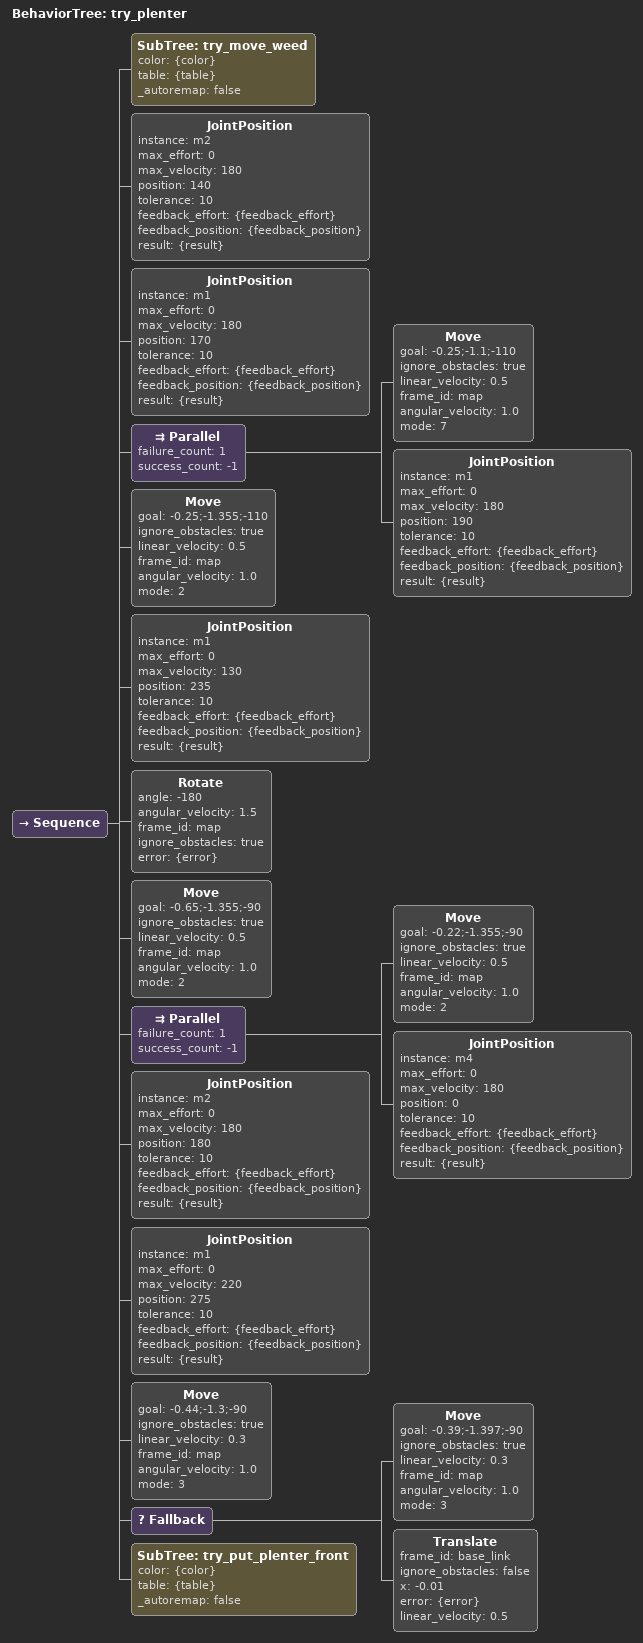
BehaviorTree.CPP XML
<?xml version="1.0" encoding="UTF-8"?>
<root BTCPP_format="4">
  <BehaviorTree ID="try_plenter">
    <Sequence>
      <SubTree ID="try_move_weed"
               color="{color}"
               table="{table}"
               _autoremap="false"/>
      <JointPosition instance="m2"
                     max_effort="0"
                     max_velocity="180"
                     position="140"
                     tolerance="10"
                     feedback_effort="{feedback_effort}"
                     feedback_position="{feedback_position}"
                     result="{result}"/>
      <JointPosition instance="m1"
                     max_effort="0"
                     max_velocity="180"
                     position="170"
                     tolerance="10"
                     feedback_effort="{feedback_effort}"
                     feedback_position="{feedback_position}"
                     result="{result}"/>
      <Parallel failure_count="1"
                success_count="-1">
        <Move goal="-0.25;-1.1;-110"
              ignore_obstacles="true"
              linear_velocity="0.5"
              frame_id="map"
              angular_velocity="1.0"
              mode="7"/>
        <JointPosition instance="m1"
                       max_effort="0"
                       max_velocity="180"
                       position="190"
                       tolerance="10"
                       feedback_effort="{feedback_effort}"
                       feedback_position="{feedback_position}"
                       result="{result}"/>
      </Parallel>
      <Move goal="-0.25;-1.355;-110"
            ignore_obstacles="true"
            linear_velocity="0.5"
            frame_id="map"
            angular_velocity="1.0"
            mode="2"/>
      <JointPosition instance="m1"
                     max_effort="0"
                     max_velocity="130"
                     position="235"
                     tolerance="10"
                     feedback_effort="{feedback_effort}"
                     feedback_position="{feedback_position}"
                     result="{result}"/>
      <Rotate angle="-180"
              angular_velocity="1.5"
              frame_id="map"
              ignore_obstacles="true"
              error="{error}"/>
      <Move goal="-0.65;-1.355;-90"
            ignore_obstacles="true"
            linear_velocity="0.5"
            frame_id="map"
            angular_velocity="1.0"
            mode="2"/>
      <Parallel failure_count="1"
                success_count="-1">
        <Move goal="-0.22;-1.355;-90"
              ignore_obstacles="true"
              linear_velocity="0.5"
              frame_id="map"
              angular_velocity="1.0"
              mode="2"/>
        <JointPosition instance="m4"
                       max_effort="0"
                       max_velocity="180"
                       position="0"
                       tolerance="10"
                       feedback_effort="{feedback_effort}"
                       feedback_position="{feedback_position}"
                       result="{result}"/>
      </Parallel>
      <JointPosition instance="m2"
                     max_effort="0"
                     max_velocity="180"
                     position="180"
                     tolerance="10"
                     feedback_effort="{feedback_effort}"
                     feedback_position="{feedback_position}"
                     result="{result}"/>
      <JointPosition instance="m1"
                     max_effort="0"
                     max_velocity="220"
                     position="275"
                     tolerance="10"
                     feedback_effort="{feedback_effort}"
                     feedback_position="{feedback_position}"
                     result="{result}"/>
      <Move goal="-0.44;-1.3;-90"
            ignore_obstacles="true"
            linear_velocity="0.3"
            frame_id="map"
            angular_velocity="1.0"
            mode="3"/>
      <Fallback>
        <Move goal="-0.39;-1.397;-90"
              ignore_obstacles="true"
              linear_velocity="0.3"
              frame_id="map"
              angular_velocity="1.0"
              mode="3"/>
        <Translate frame_id="base_link"
                   ignore_obstacles="false"
                   x="-0.01"
                   error="{error}"
                   linear_velocity="0.5"/>
      </Fallback>
      <SubTree ID="try_put_plenter_front"
               color="{color}"
               table="{table}"
               _autoremap="false"/>
    </Sequence>
  </BehaviorTree>

</root>
